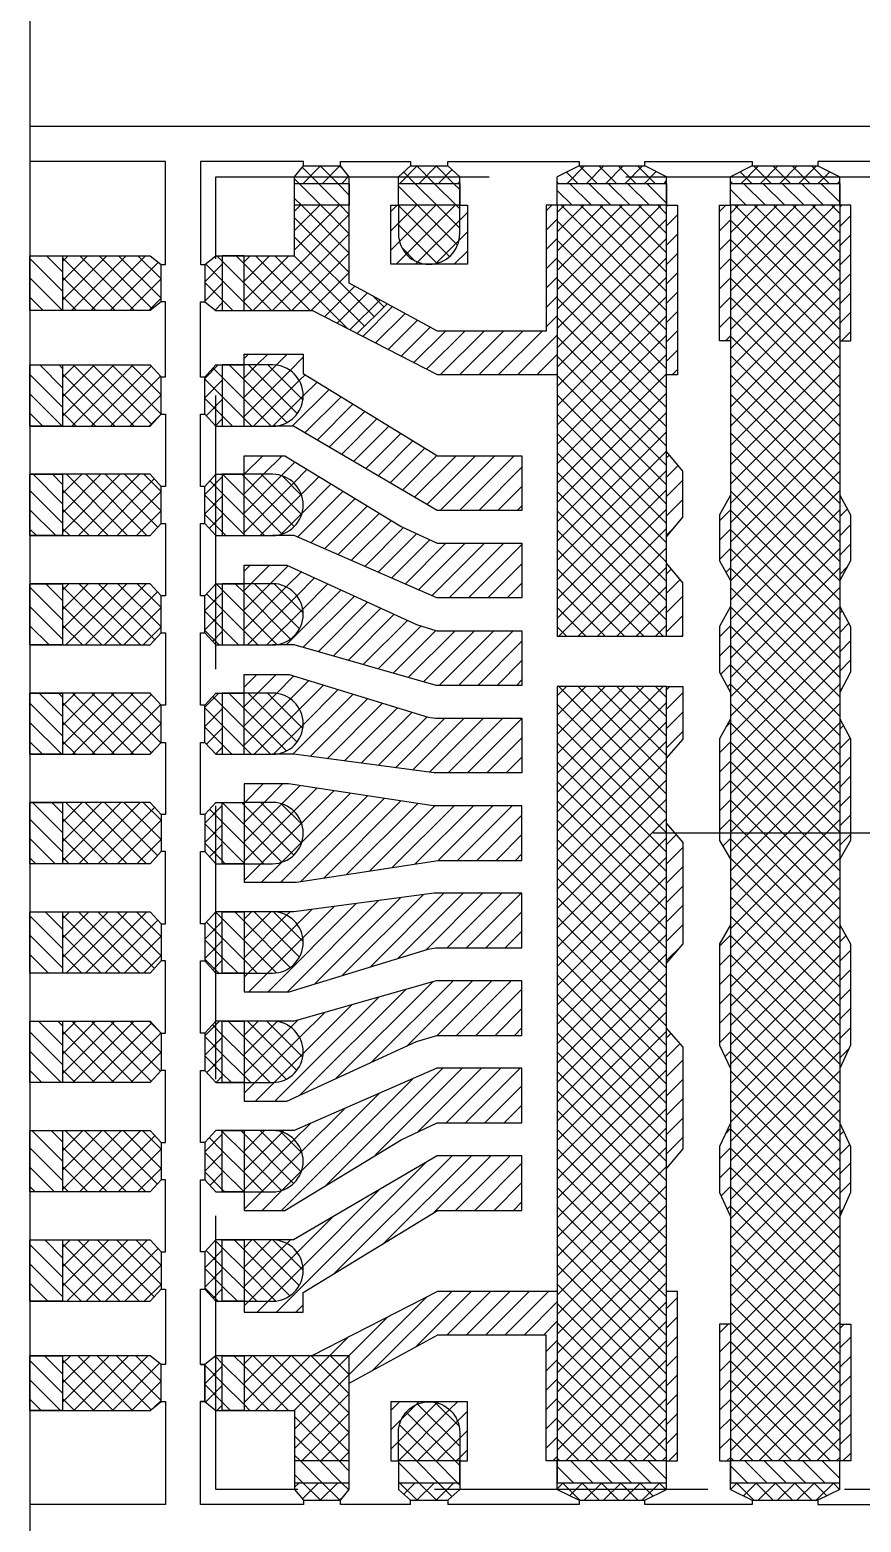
# Model space of a CAD drawing. Extents: x -347 to -72, y -334 to -144.
# Drawn here: x -260.06 to -256.26, y -310.55 to -303.72 of the extents above; entities that cross this region are included whole.
import ezdxf

# ---------------------------------------------------------------- set-up
doc = ezdxf.new("R2010")
doc.units = 0
doc.header["$LTSCALE"] = 5
doc.header["$MEASUREMENT"] = 0
doc.linetypes.add('CENTER', pattern=[2, 1.25, -0.25, 0.25, -0.25])
doc.linetypes.add('HIDDEN', pattern=[0.375, 0.25, -0.125])
doc.layers.get('0').update_dxf_attribs({"linetype": 'CONTINUOUS'})
for name, color, linetype in [('CENTER', 1, 'CENTER'), ('Full-metal', 254, 'CONTINUOUS'), ('HIDDEN', 6, 'HIDDEN'), ('Layer1', 4, 'CONTINUOUS'), ('SECTION', 6, 'CONTINUOUS')]:
    doc.layers.add(name, color=color, linetype=linetype)
pattern_1 = [(135, (-257.4536, -286.094496), (-0.04419417, -0.04419417), [])]

msp = doc.modelspace()

# ---------------------------------------------------------------- hatches: boundary and pattern name
at = {"layer": 'Full-metal'}
h = msp.add_hatch(dxfattribs=at)
h.set_pattern_fill('ANSI37', color=256, scale=0.5, angle=90, style=0)
h.set_pattern_definition([(135, (-257.4536, -286.094496), (-0.04419417, -0.04419417), []), (225, (-257.4536, -286.094496), (0.04419417, -0.04419417), [])])
h.paths.add_polyline_path([(-258.3779, -310.1358), (-258.3779, -310.2658), (-258.0979, -310.2658), (-258.0979, -310.1358, 1)])
h.paths.add_polyline_path([(-258.0979, -310.3658), (-258.3779, -310.3658), (-258.3779, -310.3958), (-258.0979, -310.3958)])
h.paths.add_polyline_path([(-258.0979, -310.3958), (-258.3779, -310.3958), (-258.3229, -310.4458), (-258.1529, -310.4458)])
h.paths.add_polyline_path([(-258.6029, -304.3958), (-258.8529, -304.3958), (-258.8529, -304.4258), (-258.6029, -304.4258)])
h.paths.add_polyline_path([(-258.6426, -304.3458), (-258.8126, -304.3458), (-258.8529, -304.3958), (-258.6029, -304.3958)])
h.paths.add_polyline_path([(-258.1529, -304.3458), (-258.3229, -304.3458), (-258.3779, -304.3958), (-258.0979, -304.3958)])
h.paths.add_polyline_path([(-258.0979, -304.3958), (-258.3779, -304.3958), (-258.3779, -304.4258), (-258.0979, -304.4258)])
h.paths.add_polyline_path([(-258.0979, -304.5258), (-258.3779, -304.5258), (-258.3779, -304.6558, 1), (-258.0979, -304.6558)])
h.paths.add_polyline_path([(-259.2139, -309.7848), (-259.2639, -309.8245), (-259.2639, -309.9945), (-259.2139, -310.0348)])
h.paths.add_polyline_path([(-259.1839, -309.7848), (-259.2139, -309.7848), (-259.2139, -310.0348), (-259.1839, -310.0348)])
h.paths.add_polyline_path([(-258.6029, -309.7848), (-259.0839, -309.7848), (-259.0839, -310.0348), (-258.8529, -310.0348), (-258.8529, -310.2658), (-258.6029, -310.2658)])
h.paths.add_polyline_path([(-258.6029, -310.3658), (-258.8529, -310.3658), (-258.8529, -310.3958), (-258.6029, -310.3958)])
h.paths.add_polyline_path([(-258.6029, -310.3958), (-258.8529, -310.3958), (-258.8126, -310.4458), (-258.6426, -310.4458)])
h.paths.add_polyline_path([(-259.0839, -309.5358), (-258.9539, -309.5358, 1), (-258.9539, -309.2558), (-259.0839, -309.2558)])
h.paths.add_polyline_path([(-259.1839, -309.2558), (-259.2139, -309.2558), (-259.2139, -309.5358), (-259.1839, -309.5358)])
h.paths.add_polyline_path([(-259.2139, -309.2558), (-259.2639, -309.3105), (-259.2639, -309.4805), (-259.2139, -309.5358)])
h.paths.add_polyline_path([(-259.2139, -308.7558), (-259.2639, -308.8105), (-259.2639, -308.9805), (-259.2139, -309.0358)])
h.paths.add_polyline_path([(-259.0839, -309.0358), (-258.9539, -309.0358, 1), (-258.9539, -308.7558), (-259.0839, -308.7558)])
h.paths.add_polyline_path([(-259.1839, -308.7558), (-259.2139, -308.7558), (-259.2139, -309.0358), (-259.1839, -309.0358)])
h.paths.add_polyline_path([(-259.2639, -308.4805), (-259.2139, -308.5358), (-259.2139, -308.2558), (-259.2639, -308.3105)])
h.paths.add_polyline_path([(-259.1839, -308.2558), (-259.2139, -308.2558), (-259.2139, -308.5358), (-259.1839, -308.5358)])
h.paths.add_polyline_path([(-258.9539, -308.2558), (-259.0839, -308.2558), (-259.0839, -308.5358), (-258.9539, -308.5358, 1)])
h.paths.add_polyline_path([(-259.2139, -307.7558), (-259.2639, -307.8105), (-259.2639, -307.9805), (-259.2139, -308.0358)])
h.paths.add_polyline_path([(-259.1839, -307.7558), (-259.2139, -307.7558), (-259.2139, -308.0358), (-259.1839, -308.0358)])
h.paths.add_polyline_path([(-259.0839, -308.0358), (-258.9539, -308.0358, 1), (-258.9539, -307.7558), (-259.0839, -307.7558)])
h.paths.add_polyline_path([(-259.2139, -307.2558), (-259.2639, -307.3105), (-259.2639, -307.4805), (-259.2139, -307.5358)])
h.paths.add_polyline_path([(-259.1839, -307.2558), (-259.2139, -307.2558), (-259.2139, -307.5358), (-259.1839, -307.5358)])
h.paths.add_polyline_path([(-259.0839, -307.2558), (-259.0839, -307.5358), (-258.9539, -307.5358, 1), (-258.9539, -307.2558)])
h.paths.add_polyline_path([(-259.2639, -306.9811), (-259.2139, -307.0358), (-259.2139, -306.7558), (-259.2639, -306.8111)])
h.paths.add_polyline_path([(-259.1839, -306.7558), (-259.2139, -306.7558), (-259.2139, -307.0358), (-259.1839, -307.0358)])
h.paths.add_polyline_path([(-259.0839, -307.0358), (-258.9539, -307.0358, 1), (-258.9539, -306.7558), (-259.0839, -306.7558)])
h.paths.add_polyline_path([(-259.2639, -306.4811), (-259.2139, -306.5358), (-259.2139, -306.2558), (-259.2639, -306.3111)])
h.paths.add_polyline_path([(-259.1839, -306.2558), (-259.2139, -306.2558), (-259.2139, -306.5358), (-259.1839, -306.5358)])
h.paths.add_polyline_path([(-259.0839, -306.5358), (-258.9539, -306.5358, 1), (-258.9539, -306.2558), (-259.0839, -306.2558)])
h.paths.add_polyline_path([(-259.2139, -305.7558), (-259.2639, -305.8111), (-259.2639, -305.9811), (-259.2139, -306.0358)])
h.paths.add_polyline_path([(-259.2139, -306.0358), (-259.1839, -306.0358), (-259.1839, -305.7558), (-259.2139, -305.7558)])
h.paths.add_polyline_path([(-259.0839, -306.0358), (-258.9539, -306.0358, 1), (-258.9539, -305.7558), (-259.0839, -305.7558)])
h.paths.add_polyline_path([(-259.2139, -305.2558), (-259.2639, -305.3111), (-259.2639, -305.4811), (-259.2139, -305.5358)])
h.paths.add_polyline_path([(-259.2139, -305.5358), (-259.1839, -305.5358), (-259.1839, -305.2558), (-259.2139, -305.2558)])
h.paths.add_polyline_path([(-259.0839, -305.5358), (-258.9539, -305.5358, 1), (-258.9539, -305.2558), (-259.0839, -305.2558)])
h.paths.add_polyline_path([(-259.2139, -304.7568), (-259.2639, -304.7971), (-259.2639, -304.9671), (-259.2139, -305.0068)])
h.paths.add_polyline_path([(-259.1839, -304.7568), (-259.2139, -304.7568), (-259.2139, -305.0068), (-259.1839, -305.0068)])
h.paths.add_polyline_path([(-258.6029, -305.0068), (-258.6029, -304.5258), (-258.8529, -304.5258), (-258.8529, -304.7568), (-259.0839, -304.7568), (-259.0839, -305.0068)])
h.paths.add_polyline_path([(-258.6029, -305.0068), (-258.7722, -305.0068), (-258.5664, -305.1126), (-258.4296, -304.9757), (-258.6029, -304.8813)])
h = msp.add_hatch(dxfattribs=at)
h.set_pattern_fill('ANSI37', color=256, scale=0.5, angle=90, style=0)
h.set_pattern_definition([(135, (-311.67605, -263.56585), (-0.044194174, -0.044194174), []), (225, (-311.67605, -263.56585), (0.044194174, -0.044194174), [])])
h.paths.add_polyline_path([(-256.3599, -304.5258), (-256.8599, -304.5258), (-256.8599, -310.2658), (-256.3599, -310.2658)])
h.paths.add_polyline_path([(-257.1519, -306.7258), (-257.6519, -306.7258), (-257.6519, -310.2658), (-257.1519, -310.2658)])
h.paths.add_polyline_path([(-257.1519, -304.5258), (-257.6519, -304.5258), (-257.6519, -306.4958), (-257.1519, -306.4958)])
h.paths.add_polyline_path([(-257.1519, -310.3958), (-257.1519, -310.3658), (-257.6519, -310.3658), (-257.6519, -310.3958), (-257.5519, -310.4458), (-257.2519, -310.4458)])
h.paths.add_polyline_path([(-256.3599, -310.3958), (-256.3599, -310.3658), (-256.8599, -310.3658), (-256.8599, -310.3958), (-256.7599, -310.4458), (-256.4599, -310.4458)])
h.paths.add_polyline_path([(-256.4599, -304.3458), (-256.7599, -304.3458), (-256.8599, -304.3958), (-256.8599, -304.4258), (-256.3599, -304.4258), (-256.3599, -304.3958)])
h.paths.add_polyline_path([(-257.2519, -304.3458), (-257.5519, -304.3458), (-257.6519, -304.3958), (-257.6519, -304.4258), (-257.1519, -304.4258), (-257.1519, -304.3958)])
h = msp.add_hatch(dxfattribs=at)
h.set_pattern_fill('ANSI37', color=256, scale=0.5, angle=90, style=0)
h.set_pattern_definition([(135, (-3e-13, 0.033), (-0.044194174, -0.044194174), []), (225, (-3e-13, 0.033), (0.044194174, -0.044194174), [])])
h.paths.add_polyline_path([(-259.4639, -316.1245), (-259.5139, -316.0848), (-259.9139, -316.0848), (-259.9139, -316.3348), (-259.5139, -316.3348), (-259.4639, -316.2945)])
h.paths.add_polyline_path([(-259.4639, -315.6105), (-259.5139, -315.5558), (-259.9139, -315.5558), (-259.9139, -315.8358), (-259.5139, -315.8358), (-259.4639, -315.7811)])
h.paths.add_polyline_path([(-259.4639, -315.1105), (-259.5139, -315.0558), (-259.9139, -315.0558), (-259.9139, -315.3358), (-259.5139, -315.3358), (-259.4639, -315.2805)])
h.paths.add_polyline_path([(-259.4639, -314.6105), (-259.5139, -314.5558), (-259.9139, -314.5558), (-259.9139, -314.8358), (-259.5139, -314.8358), (-259.4639, -314.7805)])
h.paths.add_polyline_path([(-259.4639, -314.1105), (-259.5139, -314.0558), (-259.9139, -314.0558), (-259.9139, -314.3358), (-259.5139, -314.3358), (-259.4639, -314.2805)])
h.paths.add_polyline_path([(-259.4639, -313.6111), (-259.5139, -313.5558), (-259.9139, -313.5558), (-259.9139, -313.8358), (-259.5139, -313.8358), (-259.4639, -313.7805)])
h.paths.add_polyline_path([(-259.4639, -313.1111), (-259.5139, -313.0558), (-259.9139, -313.0558), (-259.9139, -313.3358), (-259.5139, -313.3358), (-259.4639, -313.2811)])
h.paths.add_polyline_path([(-259.4639, -312.6111), (-259.5139, -312.5558), (-259.9139, -312.5558), (-259.9139, -312.8358), (-259.5139, -312.8358), (-259.4639, -312.7811)])
h.paths.add_polyline_path([(-259.4639, -312.1111), (-259.5139, -312.0558), (-259.9139, -312.0558), (-259.9139, -312.3358), (-259.5139, -312.3358), (-259.4639, -312.2811)])
h.paths.add_polyline_path([(-259.4639, -311.7811), (-259.4639, -311.6105), (-259.5139, -311.5558), (-259.9139, -311.5558), (-259.9139, -311.8358), (-259.5139, -311.8358)])
h.paths.add_polyline_path([(-259.4639, -311.0971), (-259.5139, -311.0568), (-259.9139, -311.0568), (-259.9139, -311.3068), (-259.5139, -311.3068), (-259.4639, -311.2671)])
h.paths.add_polyline_path([(-259.4639, -309.8245), (-259.5139, -309.7848), (-259.9139, -309.7848), (-259.9139, -310.0348), (-259.5139, -310.0348), (-259.4639, -309.9945)])
h.paths.add_polyline_path([(-259.4639, -309.3105), (-259.5139, -309.2558), (-259.9139, -309.2558), (-259.9139, -309.5358), (-259.5139, -309.5358), (-259.4639, -309.4811)])
h.paths.add_polyline_path([(-259.4639, -308.8105), (-259.5139, -308.7558), (-259.9139, -308.7558), (-259.9139, -309.0358), (-259.5139, -309.0358), (-259.4639, -308.9805)])
h.paths.add_polyline_path([(-259.4639, -308.3105), (-259.5139, -308.2558), (-259.9139, -308.2558), (-259.9139, -308.5358), (-259.5139, -308.5358), (-259.4639, -308.4805)])
h.paths.add_polyline_path([(-259.4639, -307.8105), (-259.5139, -307.7558), (-259.9139, -307.7558), (-259.9139, -308.0358), (-259.5139, -308.0358), (-259.4639, -307.9805)])
h.paths.add_polyline_path([(-259.4639, -307.3111), (-259.5139, -307.2558), (-259.9139, -307.2558), (-259.9139, -307.5358), (-259.5139, -307.5358), (-259.4639, -307.4805)])
h.paths.add_polyline_path([(-259.4639, -306.8111), (-259.5139, -306.7558), (-259.9139, -306.7558), (-259.9139, -307.0358), (-259.5139, -307.0358), (-259.4639, -306.9811)])
h.paths.add_polyline_path([(-259.4639, -306.3111), (-259.5139, -306.2558), (-259.9139, -306.2558), (-259.9139, -306.5358), (-259.5139, -306.5358), (-259.4639, -306.4811)])
h.paths.add_polyline_path([(-259.4639, -305.8111), (-259.5139, -305.7558), (-259.9139, -305.7558), (-259.9139, -306.0358), (-259.5139, -306.0358), (-259.4639, -305.9811)])
h.paths.add_polyline_path([(-259.4639, -305.3105), (-259.5139, -305.2558), (-259.9139, -305.2558), (-259.9139, -305.5358), (-259.5139, -305.5358), (-259.4639, -305.4811)])
h.paths.add_polyline_path([(-259.4639, -304.9671), (-259.4639, -304.7971), (-259.5139, -304.7568), (-259.9139, -304.7568), (-259.9139, -305.0068), (-259.5139, -305.0068)])
at = {"layer": 'Layer1'}
h = msp.add_hatch(dxfattribs=at)
h.set_pattern_fill('ANSI31', color=256, scale=0.5, style=0)
h.set_pattern_definition([(45, (-257.4536, -286.094496), (-0.04419417, 0.04419417), [])])
h.paths.add_polyline_path([(-257.6519, -304.5258), (-257.7019, -304.5258), (-257.7019, -305.1008), (-258.1999, -305.1008), (-258.4296, -304.9757), (-258.5664, -305.1126), (-258.1999, -305.3008), (-257.6519, -305.3008)])
h.paths.add_polyline_path([(-257.8139, -305.6708), (-258.1999, -305.6708), (-258.8139, -305.2956), (-258.8139, -305.2058), (-259.0839, -305.2058), (-259.0839, -305.2558), (-258.9539, -305.2558, -1), (-258.9539, -305.5358), (-258.8584, -305.5358), (-258.2012, -305.9208), (-257.8139, -305.9208)])
h.paths.add_polyline_path([(-257.8139, -306.0708), (-258.2009, -306.0708), (-258.3661, -305.9933), (-258.8973, -305.6708), (-259.0839, -305.6708), (-259.0839, -305.7558), (-258.9539, -305.7558, -1), (-258.9539, -306.0358), (-258.8554, -306.0358), (-258.2024, -306.3208), (-257.8139, -306.3208)])
h.paths.add_polyline_path([(-257.8139, -306.4708), (-258.2028, -306.4708), (-258.2954, -306.4426), (-258.8881, -306.1708), (-259.0839, -306.1708), (-259.0839, -306.2558), (-258.9539, -306.2558, -1), (-258.9539, -306.5358), (-258.8558, -306.5358), (-258.2054, -306.7208), (-257.8139, -306.7208)])
h.paths.add_polyline_path([(-257.8139, -306.8708), (-258.2087, -306.8708), (-258.2419, -306.8657), (-258.8781, -306.6708), (-259.0839, -306.6708), (-259.0839, -306.7558), (-258.9539, -306.7558, -1), (-258.9539, -307.0358), (-258.8568, -307.0358), (-258.2151, -307.1208), (-257.8139, -307.1208)])
h.paths.add_polyline_path([(-257.8139, -307.2708), (-258.2201, -307.2708), (-258.881, -307.1708), (-259.0839, -307.1708), (-259.0839, -307.2558), (-258.9539, -307.2558, -1), (-258.9539, -307.5358), (-259.0839, -307.5358), (-259.0839, -307.6208), (-258.8443, -307.6208), (-258.1965, -307.5208), (-257.8139, -307.5208)])
h.paths.add_polyline_path([(-257.8139, -307.6708), (-258.2151, -307.6708), (-258.8568, -307.7558), (-258.9539, -307.7558, -1), (-258.9539, -308.0358), (-259.0839, -308.0358), (-259.0839, -308.1208), (-258.8781, -308.1208), (-258.2419, -307.9259), (-258.2087, -307.9208), (-257.8139, -307.9208)])
h.paths.add_polyline_path([(-257.8139, -308.0708), (-258.2054, -308.0708), (-258.8558, -308.2558), (-258.9539, -308.2558, -1), (-258.9539, -308.5358), (-259.0839, -308.5358), (-259.0839, -308.6208), (-258.8881, -308.6208), (-258.2954, -308.3491), (-258.2028, -308.3208), (-257.8139, -308.3208)])
h.paths.add_polyline_path([(-257.8139, -308.4708), (-258.2024, -308.4708), (-258.8554, -308.7558), (-258.9539, -308.7558, -1), (-258.9539, -309.0358), (-259.0839, -309.0358), (-259.0839, -309.1208), (-258.8973, -309.1208), (-258.3661, -308.7964), (-258.2009, -308.7208), (-257.8139, -308.7208)])
h.paths.add_polyline_path([(-257.8139, -308.8708), (-258.2012, -308.8708), (-258.8584, -309.2558), (-258.9539, -309.2558, -1), (-258.9539, -309.5358), (-259.0839, -309.5358), (-259.0839, -309.5858), (-258.8139, -309.5858), (-258.8139, -309.496), (-258.1999, -309.1208), (-257.8139, -309.1208)])
h.paths.add_polyline_path([(-257.6519, -309.4908), (-258.1999, -309.4908), (-258.7722, -309.7848), (-258.6029, -309.7848), (-258.6029, -309.9104), (-258.1999, -309.6908), (-257.7019, -309.6908), (-257.7019, -310.2658), (-257.6519, -310.2658)])
h.paths.add_polyline_path([(-257.1019, -304.5258), (-257.1519, -304.5258), (-257.1519, -305.3008), (-257.1019, -305.3008)])
h.paths.add_polyline_path([(-257.0769, -305.7413), (-257.1519, -305.6513), (-257.1519, -306.0413), (-257.0769, -305.9515)])
h.paths.add_polyline_path([(-257.0769, -306.2511), (-257.1519, -306.1612), (-257.1519, -306.4958), (-257.0769, -306.4958)])
h.paths.add_polyline_path([(-257.0769, -306.7258), (-257.1519, -306.7258), (-257.1519, -307.0524), (-257.0769, -306.966)])
h.paths.add_polyline_path([(-257.0769, -307.4386), (-257.1519, -307.3522), (-257.1519, -307.989), (-257.0769, -307.9026)])
h.paths.add_polyline_path([(-257.0769, -308.3752), (-257.1519, -308.2888), (-257.1519, -308.9281), (-257.0769, -308.8399)])
h.paths.add_polyline_path([(-257.1019, -309.4908), (-257.1519, -309.4908), (-257.1519, -310.2658), (-257.1019, -310.2658)])
h.paths.add_polyline_path([(-256.8599, -309.6408), (-256.9099, -309.6408), (-256.9099, -310.2658), (-256.8599, -310.2658)])
h.paths.add_polyline_path([(-256.8599, -308.7225), (-256.9099, -308.8291), (-256.9099, -309.0388), (-256.8599, -309.1488)])
h.paths.add_polyline_path([(-256.8599, -307.8157), (-256.9099, -307.9021), (-256.9099, -308.3657), (-256.8599, -308.4722)])
h.paths.add_polyline_path([(-256.8599, -306.8731), (-256.9099, -306.9654), (-256.9099, -307.4291), (-256.8599, -307.5155)])
h.paths.add_polyline_path([(-256.8599, -306.3609), (-256.9099, -306.4507), (-256.9099, -306.6605), (-256.8599, -306.7528)])
h.paths.add_polyline_path([(-256.8599, -305.851), (-256.9099, -305.941), (-256.9099, -306.1507), (-256.8599, -306.2406)])
h.paths.add_polyline_path([(-256.8599, -304.5258), (-256.9099, -304.5258), (-256.9099, -305.1458), (-256.8599, -305.1458)])
h.paths.add_polyline_path([(-256.3099, -304.5258), (-256.3599, -304.5258), (-256.3599, -305.1458), (-256.3099, -305.1458)])
h.paths.add_polyline_path([(-256.31, -305.941), (-256.3599, -305.8511), (-256.3599, -306.2405), (-256.31, -306.1507)])
h.paths.add_polyline_path([(-256.31, -306.4507), (-256.3599, -306.361), (-256.3599, -306.7527), (-256.31, -306.6605)])
h.paths.add_polyline_path([(-256.31, -306.9654), (-256.3599, -306.8732), (-256.3599, -307.3958), (-256.31, -307.3958)])
h.paths.add_polyline_path([(-256.31, -307.3958), (-256.3599, -307.3958), (-256.3599, -307.5154), (-256.31, -307.4291)])
h.paths.add_polyline_path([(-256.31, -307.9021), (-256.3599, -307.8158), (-256.3599, -308.4721), (-256.31, -308.3657)])
h.paths.add_polyline_path([(-256.31, -308.8291), (-256.3599, -308.7226), (-256.3599, -309.1487), (-256.31, -309.0388)])
h.paths.add_polyline_path([(-256.3099, -309.6408), (-256.3599, -309.6408), (-256.3599, -310.2658), (-256.3099, -310.2658)])
h.paths.add_polyline_path([(-258.2379, -309.9958), (-258.4129, -309.9958), (-258.4129, -310.2658), (-258.3779, -310.2658), (-258.3779, -310.1358, -0.414214)])
h.paths.add_polyline_path([(-258.0629, -309.9958), (-258.2379, -309.9958, -0.414214), (-258.0979, -310.1358), (-258.0979, -310.2658), (-258.0629, -310.2658)])
h.paths.add_polyline_path([(-258.3779, -304.6558), (-258.3779, -304.5258), (-258.4129, -304.5258), (-258.4129, -304.7958), (-258.2379, -304.7958, -0.414214)])
h.paths.add_polyline_path([(-258.0629, -304.5258), (-258.0979, -304.5258), (-258.0979, -304.6558, -0.414214), (-258.2379, -304.7958), (-258.0629, -304.7958)])
at = {"layer": 'SECTION'}
h = msp.add_hatch(dxfattribs=at)
h.set_pattern_fill('ANSI31', color=256, scale=0.5, angle=90, style=0)
h.set_pattern_definition(pattern_1)
h.paths.add_polyline_path([(-253.2439, -304.7568), (-253.3439, -304.7568), (-253.3439, -305.0068), (-253.2439, -305.0068)])
h.paths.add_polyline_path([(-253.5749, -304.4258), (-253.8249, -304.4258), (-253.8249, -304.5258), (-253.5749, -304.5258)])
h.paths.add_polyline_path([(-258.6029, -304.4258), (-258.8529, -304.4258), (-258.8529, -304.5258), (-258.6029, -304.5258)])
h.paths.add_polyline_path([(-259.0839, -304.7568), (-259.1839, -304.7568), (-259.1839, -305.0068), (-259.0839, -305.0068)])
h.paths.add_polyline_path([(-258.6029, -310.2658), (-258.8529, -310.2658), (-258.8529, -310.3658), (-258.6029, -310.3658)])
h.paths.add_polyline_path([(-259.0839, -309.7848), (-259.1839, -309.7848), (-259.1839, -310.0348), (-259.0839, -310.0348)])
h.paths.add_polyline_path([(-253.5749, -310.2658), (-253.8249, -310.2658), (-253.8249, -310.3658), (-253.5749, -310.3658)])
h.paths.add_polyline_path([(-253.2439, -309.7848), (-253.3439, -309.7848), (-253.3439, -310.0348), (-253.2439, -310.0348)])
h = msp.add_hatch(dxfattribs=at)
h.set_pattern_fill('ANSI31', color=256, scale=0.5, angle=90, style=0)
h.set_pattern_definition(pattern_1)
h.paths.add_polyline_path([(-254.0499, -304.5258), (-254.3299, -304.5258), (-254.3299, -304.4258), (-254.0499, -304.4258)])
h.paths.add_polyline_path([(-258.0979, -304.5258), (-258.3779, -304.5258), (-258.3779, -304.4258), (-258.0979, -304.4258)])
h = msp.add_hatch(dxfattribs=at)
h.set_pattern_fill('ANSI31', color=256, scale=0.5, angle=90, style=0)
h.set_pattern_definition(pattern_1)
h.paths.add_polyline_path([(-254.7759, -304.5258), (-255.2759, -304.5258), (-255.2759, -304.4258), (-254.7759, -304.4258)])
h.paths.add_polyline_path([(-255.5679, -304.5258), (-256.0679, -304.5258), (-256.0679, -304.4258), (-255.5679, -304.4258)])
h.paths.add_polyline_path([(-256.3599, -304.5258), (-256.8599, -304.5258), (-256.8599, -304.4258), (-256.3599, -304.4258)])
h.paths.add_polyline_path([(-257.1519, -304.5258), (-257.6519, -304.5258), (-257.6519, -304.4258), (-257.1519, -304.4258)])
h = msp.add_hatch(dxfattribs=at)
h.set_pattern_fill('ANSI31', color=256, scale=0.5, angle=90, style=0)
h.set_pattern_definition([(135, (-6e-13, 6.333), (-0.044194174, -0.044194174), [])])
h.paths.add_polyline_path([(-259.9139, -304.7568), (-260.0639, -304.7568), (-260.0639, -305.0068), (-259.9139, -305.0068)])
h.paths.add_polyline_path([(-259.9139, -305.2558), (-260.0639, -305.2558), (-260.0639, -305.5358), (-259.9139, -305.5358)])
h.paths.add_polyline_path([(-259.9139, -305.7558), (-260.0639, -305.7558), (-260.0639, -306.0358), (-259.9139, -306.0358)])
h.paths.add_polyline_path([(-259.9139, -306.2558), (-260.0639, -306.2558), (-260.0639, -306.5358), (-259.9139, -306.5358)])
h.paths.add_polyline_path([(-259.9139, -306.7558), (-260.0639, -306.7558), (-260.0639, -307.0358), (-259.9139, -307.0358)])
h.paths.add_polyline_path([(-259.9139, -307.2558), (-260.0639, -307.2558), (-260.0639, -307.5358), (-259.9139, -307.5358)])
h.paths.add_polyline_path([(-259.9139, -307.7558), (-260.0639, -307.7558), (-260.0639, -308.0358), (-259.9139, -308.0358)])
h.paths.add_polyline_path([(-259.9139, -308.2558), (-260.0639, -308.2558), (-260.0639, -308.5358), (-259.9139, -308.5358)])
h.paths.add_polyline_path([(-259.9139, -308.7558), (-260.0639, -308.7558), (-260.0639, -309.0358), (-259.9139, -309.0358)])
h.paths.add_polyline_path([(-259.9139, -309.2558), (-260.0639, -309.2558), (-260.0639, -309.5358), (-259.9139, -309.5358)])
h.paths.add_polyline_path([(-259.9139, -309.7848), (-260.0639, -309.7848), (-260.0639, -310.0348), (-259.9139, -310.0348)])
h = msp.add_hatch(dxfattribs=at)
h.set_pattern_fill('ANSI31', color=256, scale=0.5, angle=90, style=0)
h.set_pattern_definition(pattern_1)
h.paths.add_polyline_path([(-259.1839, -305.2558), (-259.0839, -305.2558), (-259.0839, -305.5358), (-259.1839, -305.5358)])
h.paths.add_polyline_path([(-259.1839, -305.7558), (-259.0839, -305.7558), (-259.0839, -306.0358), (-259.1839, -306.0358)])
h.paths.add_polyline_path([(-259.1839, -306.2558), (-259.0839, -306.2558), (-259.0839, -306.5358), (-259.1839, -306.5358)])
h.paths.add_polyline_path([(-259.1839, -306.7558), (-259.0839, -306.7558), (-259.0839, -307.0358), (-259.1839, -307.0358)])
h.paths.add_polyline_path([(-259.1839, -307.2558), (-259.0839, -307.2558), (-259.0839, -307.5358), (-259.1839, -307.5358)])
h.paths.add_polyline_path([(-259.1839, -307.7558), (-259.0839, -307.7558), (-259.0839, -308.0358), (-259.1839, -308.0358)])
h.paths.add_polyline_path([(-259.1839, -308.2558), (-259.0839, -308.2558), (-259.0839, -308.5358), (-259.1839, -308.5358)])
h.paths.add_polyline_path([(-259.1839, -308.7558), (-259.0839, -308.7558), (-259.0839, -309.0358), (-259.1839, -309.0358)])
h.paths.add_polyline_path([(-259.1839, -309.2558), (-259.0839, -309.2558), (-259.0839, -309.5358), (-259.1839, -309.5358)])
h = msp.add_hatch(dxfattribs=at)
h.set_pattern_fill('ANSI31', color=256, scale=0.5, angle=90, style=0)
h.set_pattern_definition(pattern_1)
h.paths.add_polyline_path([(-254.0499, -310.2658), (-254.3299, -310.2658), (-254.3299, -310.3658), (-254.0499, -310.3658)])
h.paths.add_polyline_path([(-258.0979, -310.2658), (-258.3779, -310.2658), (-258.3779, -310.3658), (-258.0979, -310.3658)])
h = msp.add_hatch(dxfattribs=at)
h.set_pattern_fill('ANSI31', color=256, scale=0.5, angle=90, style=0)
h.set_pattern_definition(pattern_1)
h.paths.add_polyline_path([(-254.7759, -310.2658), (-255.2759, -310.2658), (-255.2759, -310.3658), (-254.7759, -310.3658)])
h.paths.add_polyline_path([(-255.5679, -310.2658), (-256.0679, -310.2658), (-256.0679, -310.3658), (-255.5679, -310.3658)])
h.paths.add_polyline_path([(-256.3599, -310.2658), (-256.8599, -310.2658), (-256.8599, -310.3658), (-256.3599, -310.3658)])
h.paths.add_polyline_path([(-257.1519, -310.2658), (-257.6519, -310.2658), (-257.6519, -310.3658), (-257.1519, -310.3658)])

# ---------------------------------------------------------------- linework, layer by layer
for p, q in [((-259.4439, -304.3258), (-260.0639, -304.3258)), ((-259.4439, -304.7971), (-259.4439, -304.3258)), ((-259.2839, -304.3258), (-259.2839, -304.7971)), ((-258.8126, -304.3258), (-259.2839, -304.3258)), ((-258.8126, -304.3458), (-258.8126, -304.3258)), ((-258.6426, -304.3458), (-258.6426, -304.3258)), ((-258.6426, -304.3258), (-258.3229, -304.3258)), ((-258.3229, -304.3258), (-258.3229, -304.3458)), ((-258.1529, -304.3458), (-258.1529, -304.3258)), ((-258.1529, -304.3258), (-257.552, -304.3258)), ((-257.552, -304.3258), (-257.5519, -304.3458)), ((-257.2519, -304.3458), (-257.2519, -304.3258)), ((-257.2519, -304.3258), (-256.7599, -304.3258)), ((-256.7599, -304.3258), (-256.7599, -304.3458)), ((-255.9679, -304.3258), (-256.4599, -304.3258)), ((-256.4599, -304.3258), (-256.4599, -304.3458)), ((-258.8529, -304.3958), (-258.8126, -304.3458)), ((-258.8126, -304.3458), (-258.6426, -304.3458)), ((-258.6029, -304.3958), (-258.6426, -304.3458)), ((-258.3229, -304.3458), (-258.3779, -304.3958)), ((-258.3229, -304.3458), (-258.1529, -304.3458)), ((-258.0979, -304.3958), (-258.1529, -304.3458)), ((-257.5519, -304.3458), (-257.6519, -304.3958)), ((-257.5519, -304.3458), (-257.2519, -304.3458)), ((-257.1519, -304.3958), (-257.2519, -304.3458)), ((-256.7599, -304.3458), (-256.8599, -304.3958)), ((-256.7599, -304.3458), (-256.4599, -304.3458)), ((-256.4599, -304.3458), (-256.3599, -304.3958)), ((-258.8529, -304.7568), (-258.8529, -304.3958)), ((-258.6029, -304.8813), (-258.6029, -304.3958)), ((-258.3779, -304.5258), (-258.3779, -304.3958)), ((-258.0979, -304.5258), (-258.0979, -304.3958)), ((-257.6519, -304.5258), (-257.6519, -304.3958)), ((-257.1519, -304.5258), (-257.1519, -304.3958)), ((-256.8599, -304.5258), (-256.8599, -304.3958)), ((-256.3599, -304.5258), (-256.3599, -304.3958)), ((-258.4129, -304.7958), (-258.4129, -304.5258)), ((-258.4129, -304.5258), (-258.3779, -304.5258)), ((-258.0979, -304.5258), (-258.0629, -304.5258)), ((-258.0629, -304.5258), (-258.0629, -304.7958)), ((-257.6519, -304.5258), (-257.7019, -304.5258)), ((-257.7019, -304.5258), (-257.7019, -305.1008)), ((-257.6519, -304.5258), (-257.6519, -306.4958)), ((-257.1519, -306.4958), (-257.1519, -304.5258)), ((-257.1519, -304.5258), (-257.1019, -304.5258)), ((-257.1019, -304.5258), (-257.1019, -305.3008)), ((-256.9099, -305.1458), (-256.9099, -304.5258)), ((-256.9099, -304.5258), (-256.8599, -304.5258)), ((-256.8599, -304.5258), (-256.8599, -310.2658)), ((-256.3599, -304.5258), (-256.3599, -310.2658)), ((-256.3099, -304.5258), (-256.3599, -304.5258)), ((-256.3099, -305.1458), (-256.3099, -304.5258)), ((-260.0639, -304.7568), (-259.5139, -304.7568)), ((-259.5139, -304.7568), (-259.4639, -304.7971)), ((-259.4639, -304.7971), (-259.4439, -304.7971)), ((-259.4639, -304.9671), (-259.4639, -304.7971)), ((-259.2839, -304.7971), (-259.2639, -304.7971)), ((-259.2639, -304.7971), (-259.2139, -304.7568)), ((-259.2639, -304.7971), (-259.2639, -304.9671)), ((-259.2139, -304.7568), (-258.8529, -304.7568)), ((-258.0629, -304.7958), (-258.4129, -304.7958)), ((-258.1999, -305.1008), (-258.6029, -304.8813)), ((-259.5139, -305.0068), (-260.0639, -305.0068)), ((-259.4639, -304.9671), (-259.5139, -305.0068)), ((-259.4439, -304.9671), (-259.4639, -304.9671)), ((-259.4439, -305.3105), (-259.4439, -304.9671)), ((-259.2839, -305.3111), (-259.2839, -304.9671)), ((-259.2839, -304.9671), (-259.2639, -304.9671)), ((-259.2639, -304.9671), (-259.2139, -305.0068)), ((-259.2139, -305.0068), (-258.7722, -305.0068)), ((-258.1999, -305.3008), (-258.7722, -305.0068)), ((-258.5664, -305.1126), (-258.4287, -304.9749)), ((-257.7019, -305.1008), (-258.1999, -305.1008)), ((-259.0839, -305.2558), (-259.0839, -305.2058)), ((-259.0839, -305.2058), (-258.8139, -305.2058)), ((-258.8139, -305.2058), (-258.8139, -305.2956)), ((-256.8599, -305.1458), (-256.9099, -305.1458)), ((-256.3599, -305.1458), (-256.3099, -305.1458)), ((-260.0639, -305.2558), (-259.5139, -305.2558)), ((-259.5139, -305.2558), (-259.4639, -305.3105)), ((-259.2139, -305.2558), (-259.2639, -305.3111)), ((-259.2139, -305.2558), (-259.0839, -305.2558)), ((-258.9539, -305.2558), (-259.0839, -305.2558)), ((-259.4639, -305.3105), (-259.4439, -305.3105)), ((-259.4639, -305.4811), (-259.4639, -305.3111)), ((-259.2639, -305.3111), (-259.2839, -305.3111)), ((-259.2639, -305.4811), (-259.2639, -305.3111)), ((-258.8139, -305.2956), (-258.1999, -305.6708)), ((-257.6519, -305.3008), (-258.1999, -305.3008)), ((-257.1019, -305.3008), (-257.152, -305.3008)), ((-259.5139, -305.5358), (-259.4639, -305.4811)), ((-259.4639, -305.4811), (-259.4439, -305.4811)), ((-259.4439, -305.4811), (-259.4439, -305.8111)), ((-259.2839, -305.8111), (-259.2839, -305.4811)), ((-259.2839, -305.4811), (-259.2639, -305.4811)), ((-259.2639, -305.4811), (-259.2139, -305.5358)), ((-260.0639, -305.5358), (-259.5139, -305.5358)), ((-259.2139, -305.5358), (-258.9539, -305.5358)), ((-258.8584, -305.5358), (-258.9539, -305.5358)), ((-258.2012, -305.9208), (-258.8584, -305.5358)), ((-259.0839, -305.7558), (-259.0839, -305.6708)), ((-259.0839, -305.6708), (-258.8973, -305.6708)), ((-258.8973, -305.6708), (-258.3661, -305.9943)), ((-258.1999, -305.6708), (-257.8139, -305.6708)), ((-257.8139, -305.6708), (-257.8139, -305.9208)), ((-257.0769, -305.7413), (-257.1519, -305.6514)), ((-259.5139, -305.7558), (-260.0639, -305.7558)), ((-259.4639, -305.8111), (-259.5139, -305.7558)), ((-259.2139, -305.7558), (-259.2639, -305.8111)), ((-259.2139, -305.7558), (-259.0839, -305.7558)), ((-258.9539, -305.7558), (-259.0839, -305.7558)), ((-257.0769, -305.9515), (-257.0769, -305.7413)), ((-259.4639, -305.9811), (-259.4639, -305.8111)), ((-259.4439, -305.8111), (-259.4639, -305.8111)), ((-259.2639, -305.8111), (-259.2839, -305.8111)), ((-259.2639, -305.9811), (-259.2639, -305.8111)), ((-256.8599, -305.8509), (-256.9099, -305.941)), ((-256.3601, -305.8509), (-256.31, -305.941)), ((-257.8139, -305.9208), (-258.2012, -305.9208)), ((-257.1519, -306.0413), (-257.0769, -305.9515)), ((-256.9099, -305.941), (-256.9099, -306.1507)), ((-256.31, -305.941), (-256.31, -306.1507)), ((-259.5139, -306.0358), (-259.4639, -305.9811)), ((-259.4639, -305.9811), (-259.4439, -305.9811)), ((-259.4439, -305.9811), (-259.4439, -306.3111)), ((-259.2839, -306.3111), (-259.2839, -305.9811)), ((-259.2839, -305.9811), (-259.2639, -305.9811)), ((-259.2639, -305.9811), (-259.2139, -306.0358)), ((-258.3661, -305.9943), (-258.2009, -306.0708)), ((-260.0639, -306.0358), (-259.5139, -306.0358)), ((-259.2139, -306.0358), (-258.9539, -306.0358)), ((-258.8554, -306.0358), (-258.9539, -306.0358)), ((-258.2024, -306.3208), (-258.8554, -306.0358)), ((-258.2009, -306.0708), (-257.8139, -306.0708)), ((-257.8139, -306.0708), (-257.8139, -306.3208)), ((-257.0769, -306.2511), (-257.1519, -306.1613)), ((-256.9099, -306.1507), (-256.8599, -306.2407)), ((-256.31, -306.1507), (-256.3601, -306.2407)), ((-259.0839, -306.2558), (-259.0839, -306.1708)), ((-259.0839, -306.1708), (-258.8881, -306.1708)), ((-258.8881, -306.1708), (-258.2954, -306.4426)), ((-259.5139, -306.2558), (-260.0639, -306.2558)), ((-259.4639, -306.3111), (-259.5139, -306.2558)), ((-259.2139, -306.2558), (-259.2639, -306.3111)), ((-259.2139, -306.2558), (-259.0839, -306.2558)), ((-258.9539, -306.2558), (-259.0839, -306.2558)), ((-257.0769, -306.4958), (-257.0769, -306.2511)), ((-259.4639, -306.4811), (-259.4639, -306.3111)), ((-259.4439, -306.3111), (-259.4639, -306.3111)), ((-259.2639, -306.3111), (-259.2839, -306.3111)), ((-259.2639, -306.4811), (-259.2639, -306.3111)), ((-257.8139, -306.3208), (-258.2024, -306.3208)), ((-256.8599, -306.3607), (-256.9099, -306.4507)), ((-256.3601, -306.3607), (-256.31, -306.4507)), ((-259.5139, -306.5358), (-259.4639, -306.4811)), ((-259.4639, -306.4811), (-259.4439, -306.4811)), ((-259.4439, -306.4811), (-259.4439, -306.8111)), ((-259.2839, -306.8111), (-259.2839, -306.4811)), ((-259.2839, -306.4811), (-259.2639, -306.4811)), ((-259.2639, -306.4811), (-259.2139, -306.5358)), ((-258.2954, -306.4426), (-258.2028, -306.4708)), ((-258.2028, -306.4708), (-257.8139, -306.4708)), ((-257.8139, -306.4708), (-257.8139, -306.7208)), ((-257.6519, -306.4958), (-257.1519, -306.4958)), ((-257.1519, -306.4958), (-257.0769, -306.4958)), ((-256.9099, -306.4507), (-256.9099, -306.6605)), ((-256.31, -306.4507), (-256.31, -306.6605)), ((-260.0639, -306.5358), (-259.5139, -306.5358)), ((-259.2139, -306.5358), (-258.9539, -306.5358)), ((-258.8558, -306.5358), (-258.9539, -306.5358)), ((-258.2054, -306.7208), (-258.8558, -306.5358)), ((-259.0839, -306.7558), (-259.0839, -306.6708)), ((-259.0839, -306.6708), (-258.8781, -306.6708)), ((-258.8781, -306.6708), (-258.2419, -306.8657)), ((-256.9099, -306.6605), (-256.8599, -306.753)), ((-256.31, -306.6605), (-256.3601, -306.753)), ((-259.5139, -306.7558), (-260.0639, -306.7558)), ((-259.4639, -306.8111), (-259.5139, -306.7558)), ((-259.2139, -306.7558), (-259.2639, -306.8111)), ((-259.2139, -306.7558), (-259.0839, -306.7558)), ((-258.9539, -306.7558), (-259.0839, -306.7558)), ((-257.8139, -306.7208), (-258.2054, -306.7208)), ((-257.1519, -306.7258), (-257.6519, -306.7258)), ((-257.6519, -306.7258), (-257.6519, -310.2658)), ((-257.1519, -306.7258), (-257.0769, -306.7258)), ((-257.1519, -310.2658), (-257.1519, -306.7258)), ((-257.0769, -306.7258), (-257.0769, -306.966)), ((-259.4639, -306.9811), (-259.4639, -306.8111)), ((-259.4439, -306.8111), (-259.4639, -306.8111)), ((-259.2639, -306.8111), (-259.2839, -306.8111)), ((-259.2639, -306.9811), (-259.2639, -306.8111)), ((-258.2419, -306.8657), (-258.2087, -306.8708)), ((-258.2087, -306.8708), (-257.8139, -306.8708)), ((-257.8139, -306.8708), (-257.8139, -307.1208)), ((-256.8599, -306.873), (-256.9099, -306.9654)), ((-256.3601, -306.873), (-256.31, -306.9654)), ((-259.5139, -307.0358), (-259.4639, -306.9811)), ((-259.4639, -306.9811), (-259.4439, -306.9811)), ((-259.4439, -306.9811), (-259.4439, -307.3111)), ((-259.2839, -307.3105), (-259.2839, -306.9811)), ((-259.2839, -306.9811), (-259.2639, -306.9811)), ((-259.2639, -306.9811), (-259.2139, -307.0358)), ((-257.0769, -306.966), (-257.1519, -307.0523)), ((-256.9099, -306.9654), (-256.9099, -307.4291)), ((-256.31, -306.9654), (-256.31, -307.4291)), ((-260.0639, -307.0358), (-259.5139, -307.0358)), ((-259.2139, -307.0358), (-258.9539, -307.0358)), ((-258.8568, -307.0358), (-258.9539, -307.0358)), ((-258.2151, -307.1208), (-258.8568, -307.0358)), ((-257.8139, -307.1208), (-258.2151, -307.1208)), ((-258.881, -307.1708), (-259.0839, -307.1708)), ((-259.0839, -307.1708), (-259.0839, -307.2558)), ((-258.2201, -307.2708), (-258.881, -307.1708)), ((-259.5139, -307.2558), (-260.0639, -307.2558)), ((-259.4639, -307.3111), (-259.5139, -307.2558)), ((-259.2139, -307.2558), (-259.2639, -307.3105)), ((-259.2139, -307.2558), (-259.0839, -307.2558)), ((-258.9539, -307.2558), (-259.0839, -307.2558)), ((-259.4639, -307.3105), (-259.4639, -307.4805)), ((-259.4439, -307.3111), (-259.4639, -307.3111)), ((-259.2639, -307.3105), (-259.2839, -307.3105)), ((-259.2639, -307.3105), (-259.2639, -307.4805)), ((-257.8139, -307.2708), (-258.2201, -307.2708)), ((-257.8139, -307.5208), (-257.8139, -307.2708)), ((-257.1519, -307.3523), (-257.0769, -307.4386)), ((-257.0769, -307.4386), (-257.0769, -307.9026)), ((-256.9099, -307.4291), (-256.8599, -307.5156)), ((-256.31, -307.4291), (-256.3601, -307.5156)), ((-259.4639, -307.4805), (-259.5139, -307.5358)), ((-259.4439, -307.4805), (-259.4639, -307.4805)), ((-259.4439, -307.8105), (-259.4439, -307.4805)), ((-259.2839, -307.8105), (-259.2839, -307.4805)), ((-259.2839, -307.4805), (-259.2639, -307.4805)), ((-259.2639, -307.4805), (-259.2139, -307.5358)), ((-258.8443, -307.6208), (-258.1965, -307.5208)), ((-258.1965, -307.5208), (-257.8139, -307.5208)), ((-259.5139, -307.5358), (-260.0639, -307.5358)), ((-259.2139, -307.5358), (-259.0839, -307.5358)), ((-259.0839, -307.5358), (-258.9539, -307.5358)), ((-259.0839, -307.5358), (-259.0839, -307.6208)), ((-259.0839, -307.6208), (-258.8443, -307.6208)), ((-258.2151, -307.6708), (-258.8568, -307.7558)), ((-257.8139, -307.6708), (-258.2151, -307.6708)), ((-257.8139, -307.9208), (-257.8139, -307.6708)), ((-260.0639, -307.7558), (-259.5139, -307.7558)), ((-259.5139, -307.7558), (-259.4639, -307.8105)), ((-259.2139, -307.7558), (-259.2639, -307.8105)), ((-258.9539, -307.7558), (-259.2139, -307.7558)), ((-258.8568, -307.7558), (-258.9539, -307.7558)), ((-259.4639, -307.8105), (-259.4639, -307.9805)), ((-259.4639, -307.8105), (-259.4439, -307.8105)), ((-259.2639, -307.8105), (-259.2839, -307.8105)), ((-259.2639, -307.8105), (-259.2639, -307.9805)), ((-256.8599, -307.8156), (-256.9099, -307.9021)), ((-256.3601, -307.8156), (-256.31, -307.9021)), ((-258.8781, -308.1208), (-258.2419, -307.9259)), ((-258.2419, -307.9259), (-258.2087, -307.9208)), ((-258.2087, -307.9208), (-257.8139, -307.9208)), ((-257.0769, -307.9026), (-257.1519, -307.9889)), ((-256.9099, -307.9021), (-256.9099, -308.3657)), ((-256.31, -307.9021), (-256.31, -308.3657)), ((-259.4639, -307.9805), (-259.5139, -308.0358)), ((-259.4439, -307.9805), (-259.4639, -307.9805)), ((-259.4439, -308.3105), (-259.4439, -307.9805)), ((-259.2839, -308.3105), (-259.2839, -307.9805)), ((-259.2839, -307.9805), (-259.2639, -307.9805)), ((-259.2639, -307.9805), (-259.2139, -308.0358)), ((-259.5139, -308.0358), (-260.0639, -308.0358)), ((-259.2139, -308.0358), (-259.0839, -308.0358)), ((-259.0839, -308.0358), (-258.9539, -308.0358)), ((-259.0839, -308.0358), (-259.0839, -308.1208)), ((-258.2054, -308.0708), (-258.8558, -308.2558)), ((-257.8139, -308.0708), (-258.2054, -308.0708)), ((-257.8139, -308.3208), (-257.8139, -308.0708)), ((-259.0839, -308.1208), (-258.8781, -308.1208)), ((-260.0639, -308.2558), (-259.5139, -308.2558)), ((-259.5139, -308.2558), (-259.4639, -308.3105)), ((-259.2139, -308.2558), (-259.2639, -308.3105)), ((-258.9539, -308.2558), (-259.2139, -308.2558)), ((-258.8558, -308.2558), (-258.9539, -308.2558)), ((-259.4639, -308.3105), (-259.4639, -308.4805)), ((-259.4639, -308.3105), (-259.4439, -308.3105)), ((-259.2639, -308.3105), (-259.2839, -308.3105)), ((-259.2639, -308.3105), (-259.2639, -308.4805)), ((-258.8881, -308.6208), (-258.2954, -308.3491)), ((-258.2954, -308.3491), (-258.2028, -308.3208)), ((-258.2028, -308.3208), (-257.8139, -308.3208)), ((-257.1519, -308.2889), (-257.0769, -308.3752)), ((-257.0769, -308.3752), (-257.0769, -308.8399)), ((-256.9099, -308.3657), (-256.8599, -308.4724)), ((-256.31, -308.3657), (-256.3601, -308.4724)), ((-259.4639, -308.4805), (-259.5139, -308.5358)), ((-259.4439, -308.4805), (-259.4639, -308.4805)), ((-259.4439, -308.8105), (-259.4439, -308.4805)), ((-259.2839, -308.8105), (-259.2839, -308.4805)), ((-259.2839, -308.4805), (-259.2639, -308.4805)), ((-259.2639, -308.4805), (-259.2139, -308.5358)), ((-258.2024, -308.4708), (-258.8554, -308.7558)), ((-257.8139, -308.4708), (-258.2024, -308.4708)), ((-257.8139, -308.7208), (-257.8139, -308.4708)), ((-259.5139, -308.5358), (-260.0639, -308.5358)), ((-259.2139, -308.5358), (-259.0839, -308.5358)), ((-259.0839, -308.5358), (-258.9539, -308.5358)), ((-259.0839, -308.5358), (-259.0839, -308.6208)), ((-259.0839, -308.6208), (-258.8881, -308.6208)), ((-260.0639, -308.7558), (-259.5139, -308.7558)), ((-259.5139, -308.7558), (-259.4639, -308.8105)), ((-259.2139, -308.7558), (-259.2639, -308.8105)), ((-258.9539, -308.7558), (-259.2139, -308.7558)), ((-258.8554, -308.7558), (-258.9539, -308.7558)), ((-258.3661, -308.7974), (-258.2009, -308.7208)), ((-258.2009, -308.7208), (-257.8139, -308.7208)), ((-256.8599, -308.7224), (-256.9099, -308.8291)), ((-256.3601, -308.7224), (-256.31, -308.8291)), ((-259.4639, -308.8105), (-259.4639, -308.9805)), ((-259.4639, -308.8105), (-259.4439, -308.8105)), ((-259.2639, -308.8105), (-259.2839, -308.8105)), ((-259.2639, -308.8105), (-259.2639, -308.9805)), ((-258.8973, -309.1208), (-258.3661, -308.7974)), ((-256.9099, -308.8291), (-256.9099, -309.0388)), ((-256.31, -308.8291), (-256.31, -309.0388)), ((-258.2012, -308.8708), (-258.8584, -309.2558)), ((-257.8139, -308.8708), (-258.2012, -308.8708)), ((-257.8139, -309.1208), (-257.8139, -308.8708)), ((-257.0769, -308.8399), (-257.1519, -308.9281)), ((-259.4639, -308.9805), (-259.5139, -309.0358)), ((-259.4439, -308.9805), (-259.4639, -308.9805)), ((-259.4439, -309.3105), (-259.4439, -308.9805)), ((-259.2839, -309.3105), (-259.2839, -308.9805)), ((-259.2839, -308.9805), (-259.2639, -308.9805)), ((-259.2639, -308.9805), (-259.2139, -309.0358)), ((-259.5139, -309.0358), (-260.0639, -309.0358)), ((-259.2139, -309.0358), (-259.0839, -309.0358)), ((-259.0839, -309.0358), (-258.9539, -309.0358)), ((-259.0839, -309.0358), (-259.0839, -309.1208)), ((-256.9099, -309.0388), (-256.8599, -309.1489)), ((-256.31, -309.0388), (-256.3601, -309.1489)), ((-259.0839, -309.1208), (-258.8973, -309.1208)), ((-258.8139, -309.496), (-258.1999, -309.1208)), ((-258.1999, -309.1208), (-257.8139, -309.1208)), ((-260.0639, -309.2558), (-259.5139, -309.2558)), ((-259.5139, -309.2558), (-259.4639, -309.3105)), ((-259.2139, -309.2558), (-259.2639, -309.3105)), ((-258.9539, -309.2558), (-259.2139, -309.2558)), ((-258.8584, -309.2558), (-258.9539, -309.2558)), ((-259.4639, -309.3105), (-259.4639, -309.4805)), ((-259.4639, -309.3105), (-259.4439, -309.3105)), ((-259.2639, -309.3105), (-259.2839, -309.3105)), ((-259.2639, -309.3105), (-259.2639, -309.4805)), ((-259.5139, -309.5358), (-259.4639, -309.4811)), ((-259.4639, -309.4811), (-259.4439, -309.4811)), ((-259.4439, -309.4811), (-259.4439, -309.8245)), ((-259.2839, -309.8245), (-259.2839, -309.4805)), ((-259.2839, -309.4805), (-259.2639, -309.4805)), ((-259.2639, -309.4805), (-259.2139, -309.5358)), ((-258.8139, -309.5858), (-258.8139, -309.496)), ((-258.1999, -309.4908), (-258.7717, -309.7846)), ((-257.6519, -309.4908), (-258.1999, -309.4908)), ((-257.1019, -309.4908), (-257.152, -309.4908)), ((-257.1019, -310.2658), (-257.1019, -309.4908)), ((-260.0639, -309.5358), (-259.5139, -309.5358)), ((-259.2139, -309.5358), (-259.0839, -309.5358)), ((-259.0839, -309.5358), (-258.9539, -309.5358)), ((-259.0839, -309.5358), (-259.0839, -309.5858)), ((-259.0839, -309.5858), (-258.8139, -309.5858)), ((-256.8599, -309.6408), (-256.9099, -309.6408)), ((-256.9099, -309.6408), (-256.9099, -310.2658)), ((-256.3599, -309.6408), (-256.3099, -309.6408)), ((-256.3099, -309.6408), (-256.3099, -310.2658)), ((-258.1999, -309.6908), (-258.6026, -309.9102)), ((-257.7019, -309.6908), (-258.1999, -309.6908)), ((-257.7019, -310.2658), (-257.7019, -309.6908)), ((-259.5139, -309.7848), (-260.0639, -309.7848)), ((-259.4639, -309.8245), (-259.5139, -309.7848)), ((-259.4439, -309.8245), (-259.4639, -309.8245)), ((-259.4639, -309.9945), (-259.4639, -309.8245)), ((-259.2639, -309.8245), (-259.2839, -309.8245)), ((-259.2839, -309.8245), (-259.2639, -309.8245)), ((-259.2139, -309.7848), (-259.2639, -309.8245)), ((-259.2639, -309.9945), (-259.2639, -309.8245)), ((-259.2639, -309.8245), (-259.2639, -309.9945)), ((-258.6029, -309.7848), (-259.2139, -309.7848)), ((-258.6029, -310.3958), (-258.6029, -309.7848)), ((-260.0639, -310.0348), (-259.5139, -310.0348)), ((-259.5139, -310.0348), (-259.4639, -309.9945)), ((-259.4639, -309.9945), (-259.4439, -309.9945)), ((-259.4439, -309.9945), (-259.4439, -310.4658)), ((-259.2839, -310.4658), (-259.2839, -309.9945)), ((-259.2839, -309.9945), (-259.2639, -309.9945)), ((-259.2639, -309.9945), (-259.2839, -309.9945)), ((-259.2639, -309.9945), (-259.2139, -310.0348)), ((-259.2139, -310.0348), (-258.8529, -310.0348)), ((-258.8529, -310.0348), (-258.8529, -310.3958)), ((-258.0629, -309.9958), (-258.4129, -309.9958)), ((-258.4129, -309.9958), (-258.4129, -310.2658)), ((-258.0629, -310.2658), (-258.0629, -309.9958)), ((-258.4129, -310.2658), (-258.3779, -310.2658)), ((-258.3779, -310.2658), (-258.3779, -310.3958)), ((-258.0979, -310.2658), (-258.0629, -310.2658)), ((-258.0979, -310.2658), (-258.0979, -310.3958)), ((-257.6519, -310.2658), (-257.7019, -310.2658)), ((-257.6519, -310.3958), (-257.6519, -310.2658)), ((-257.1519, -310.2658), (-257.1019, -310.2658)), ((-257.1519, -310.3958), (-257.1519, -310.2658)), ((-256.9099, -310.2658), (-256.8599, -310.2658)), ((-256.8599, -310.3958), (-256.8599, -310.2658)), ((-256.3099, -310.2658), (-256.3599, -310.2658)), ((-256.3599, -310.3958), (-256.3599, -310.2658)), ((-258.8529, -310.3958), (-258.8126, -310.4458)), ((-258.6426, -310.4458), (-258.6029, -310.3958)), ((-258.3229, -310.4458), (-258.3779, -310.3958)), ((-258.0979, -310.3958), (-258.1529, -310.4458)), ((-257.6519, -310.3958), (-257.5519, -310.4458)), ((-257.2519, -310.4458), (-257.1519, -310.3958)), ((-256.8599, -310.3958), (-256.7599, -310.4458)), ((-256.3599, -310.3958), (-256.4599, -310.4458)), ((-259.4439, -310.4658), (-260.0639, -310.4658)), ((-258.8126, -310.4658), (-259.2839, -310.4658)), ((-258.8126, -310.4458), (-258.8126, -310.4658)), ((-258.8126, -310.4458), (-258.6426, -310.4458)), ((-258.6426, -310.4658), (-258.6426, -310.4458)), ((-258.3229, -310.4658), (-258.6426, -310.4658)), ((-258.3229, -310.4658), (-258.3229, -310.4458)), ((-258.3229, -310.4458), (-258.1529, -310.4458)), ((-258.1529, -310.4458), (-258.1529, -310.4658)), ((-257.5519, -310.4658), (-258.1529, -310.4658)), ((-257.5519, -310.4458), (-257.2519, -310.4458)), ((-257.5519, -310.4458), (-257.5519, -310.4658)), ((-257.2519, -310.4658), (-257.2519, -310.4458)), ((-256.7599, -310.4658), (-257.2519, -310.4658)), ((-256.7599, -310.4458), (-256.7599, -310.4658)), ((-256.7599, -310.4458), (-256.4599, -310.4458)), ((-256.4599, -310.4458), (-256.4599, -310.4658)), ((-256.4599, -310.4658), (-255.9679, -310.4658))]:
    msp.add_line(p, q)
msp.add_lwpolyline([(-214.5639, -256.9958), (-260.0639, -256.9958), (-260.0639, -319.9958), (-214.5639, -319.9958)], close=True)
msp.add_lwpolyline([(-246.6839, -317.7458), (-246.6839, -304.1658), (-260.0639, -304.1658)])
for points in [[(-258.3779, -304.5258), (-258.3779, -304.6558, 1), (-258.0979, -304.6558), (-258.0979, -304.5258)], [(-258.3779, -310.2658), (-258.3779, -310.1358, -1), (-258.0979, -310.1358), (-258.0979, -310.2658)]]:
    msp.add_lwpolyline(points, format="xyb")
for centre in [(-258.9539, -305.3958), (-258.9539, -305.8958), (-258.9539, -306.3958), (-258.9539, -306.8958), (-258.9539, -307.3958), (-258.9539, -307.8958), (-258.9539, -308.3958), (-258.9539, -308.8958), (-258.9539, -309.3958)]:
    msp.add_arc(centre, 0.14, 270, 90)
at = {"layer": 'CENTER'}
msp.add_line((-256.2139, -307.3958), (-257.2139, -307.3958), dxfattribs=at)
at = {"layer": 'HIDDEN', "color": 6, "linetype": 'HIDDEN'}
msp.add_lwpolyline([(-259.2139, -304.3958), (-253.2139, -304.3958), (-253.2139, -310.3958), (-259.2139, -310.3958)], close=True, dxfattribs=at)
at = {"layer": 'SECTION'}
for points in [[(-258.6029, -304.5258), (-258.8529, -304.5258), (-258.8529, -304.4258), (-258.6029, -304.4258), (-258.6029, -304.5258)], [(-258.0979, -304.5258), (-258.3779, -304.5258), (-258.3779, -304.4258), (-258.0979, -304.4258), (-258.0979, -304.5258)], [(-257.1519, -304.5258), (-257.6519, -304.5258), (-257.6519, -304.4258), (-257.1519, -304.4258), (-257.1519, -304.5258)], [(-256.3599, -304.5258), (-256.8599, -304.5258), (-256.8599, -304.4258), (-256.3599, -304.4258), (-256.3599, -304.5258)], [(-259.0839, -305.0068), (-259.0839, -304.7568), (-259.1839, -304.7568), (-259.1839, -305.0068), (-259.084, -305.0068)], [(-259.0839, -309.7848), (-259.0839, -310.0348), (-259.1839, -310.0348), (-259.1839, -309.7848), (-259.0839, -309.7848)], [(-258.6029, -310.2658), (-258.8529, -310.2658), (-258.8529, -310.3658), (-258.6029, -310.3658), (-258.6029, -310.2658)], [(-258.0979, -310.2658), (-258.3779, -310.2658), (-258.3779, -310.3658), (-258.0979, -310.3658), (-258.0979, -310.2659)], [(-257.1519, -310.2658), (-257.6519, -310.2658), (-257.6519, -310.3658), (-257.1519, -310.3658), (-257.1519, -310.2659)], [(-256.3599, -310.2658), (-256.8599, -310.2658), (-256.8599, -310.3658), (-256.3599, -310.3658), (-256.3599, -310.2659)]]:
    msp.add_lwpolyline(points, dxfattribs=at)
for points in [[(-260.0639, -305.0068), (-260.0639, -304.7568), (-259.9139, -304.7568), (-259.9139, -305.0068)], [(-260.0639, -305.5358), (-260.0639, -305.2558), (-259.9139, -305.2558), (-259.9139, -305.5358)], [(-259.0839, -305.5358), (-259.0839, -305.2558), (-259.1839, -305.2558), (-259.1839, -305.5358)], [(-260.0639, -306.0358), (-260.0639, -305.7558), (-259.9139, -305.7558), (-259.9139, -306.0358)], [(-259.0839, -306.0358), (-259.0839, -305.7558), (-259.1839, -305.7558), (-259.1839, -306.0358)], [(-260.0639, -306.5358), (-260.0639, -306.2558), (-259.9139, -306.2558), (-259.9139, -306.5358)], [(-259.0839, -306.5358), (-259.0839, -306.2558), (-259.1839, -306.2558), (-259.1839, -306.5358)], [(-260.0639, -307.0358), (-260.0639, -306.7558), (-259.9139, -306.7558), (-259.9139, -307.0358)], [(-259.0839, -307.0358), (-259.0839, -306.7558), (-259.1839, -306.7558), (-259.1839, -307.0358)], [(-260.0639, -307.5358), (-260.0639, -307.2558), (-259.9139, -307.2558), (-259.9139, -307.5358)], [(-259.0839, -307.2558), (-259.0839, -307.5358), (-259.1839, -307.5358), (-259.1839, -307.2558)], [(-260.0639, -308.0358), (-260.0639, -307.7558), (-259.9139, -307.7558), (-259.9139, -308.0358)], [(-259.0839, -307.7558), (-259.0839, -308.0358), (-259.1839, -308.0358), (-259.1839, -307.7558)], [(-260.0639, -308.5358), (-260.0639, -308.2558), (-259.9139, -308.2558), (-259.9139, -308.5358)], [(-259.0839, -308.2558), (-259.0839, -308.5358), (-259.1839, -308.5358), (-259.1839, -308.2558)], [(-260.0639, -309.0358), (-260.0639, -308.7558), (-259.9139, -308.7558), (-259.9139, -309.0358)], [(-259.0839, -308.7558), (-259.0839, -309.0358), (-259.1839, -309.0358), (-259.1839, -308.7558)], [(-260.0639, -309.5358), (-260.0639, -309.2558), (-259.9139, -309.2558), (-259.9139, -309.5358)], [(-259.0839, -309.2558), (-259.0839, -309.5358), (-259.1839, -309.5358), (-259.1839, -309.2558)], [(-260.0639, -310.0348), (-260.0639, -309.7848), (-259.9139, -309.7848), (-259.9139, -310.0348)]]:
    msp.add_lwpolyline(points, close=True, dxfattribs=at)

doc.saveas('drawing.dxf')
